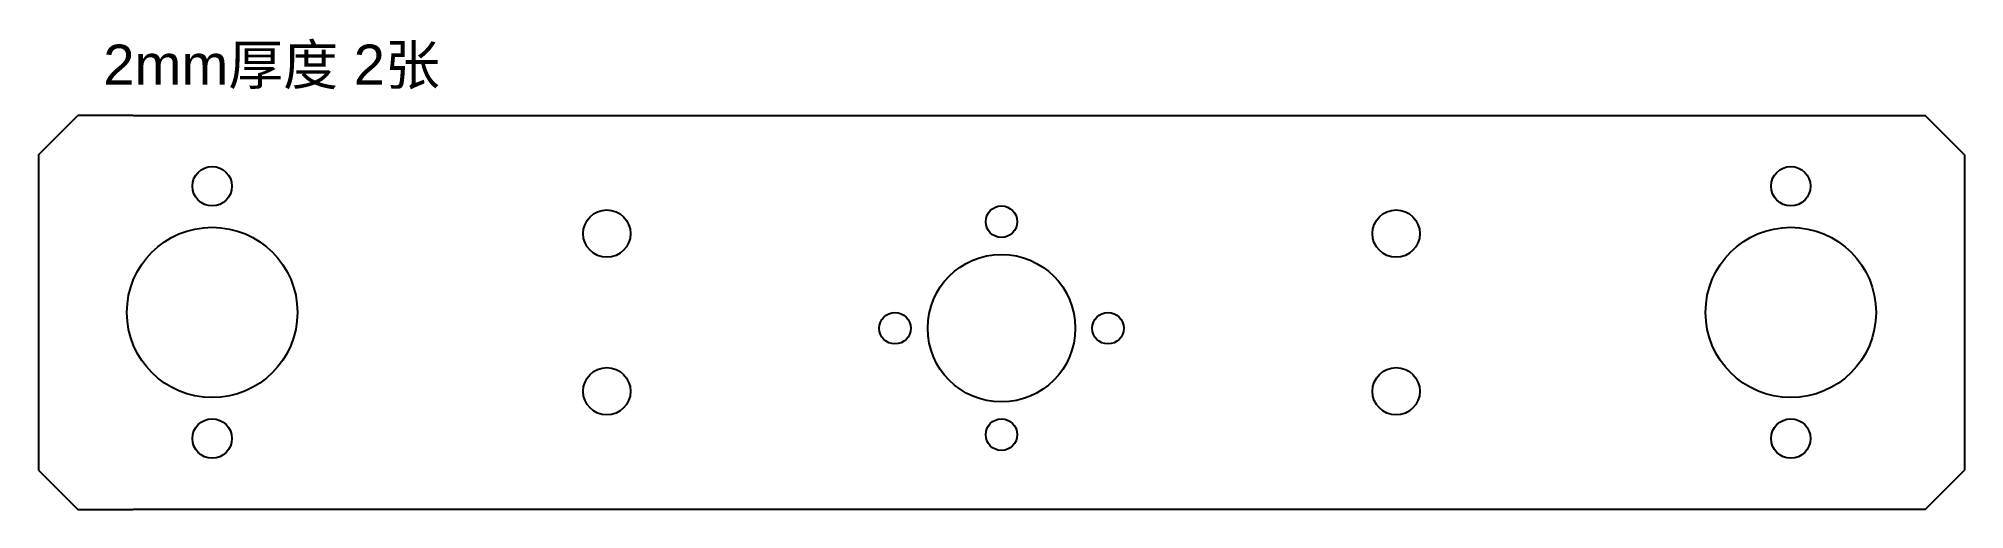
# Model space of a CAD drawing. Header units: millimetres. Extents: x 2259 to 2503, y 2065 to 2124.
import ezdxf

# ---------------------------------------------------------------- set-up
doc = ezdxf.new("R2010")
doc.units = ezdxf.units.MM
doc.styles.get("Standard").update_dxf_attribs({"font": 'arial.ttf'})

msp = doc.modelspace()

# ---------------------------------------------------------------- linework, layer by layer
for p, q in [((2259.09, 2109.56), (2264.09, 2114.56)), ((2271.09, 2114.56), (2264.09, 2114.56)), ((2271.09, 2114.56), (2381.09, 2114.56)), ((2381.09, 2114.56), (2491.09, 2114.56)), ((2491.09, 2114.56), (2498.09, 2114.56)), ((2503.09, 2109.56), (2498.09, 2114.56)), ((2259.09, 2109.56), (2259.09, 2069.56)), ((2503.09, 2109.56), (2503.09, 2069.56)), ((2259.09, 2069.56), (2264.09, 2064.56)), ((2498.09, 2064.56), (2503.09, 2069.56)), ((2264.09, 2064.56), (2271.09, 2064.56)), ((2491.09, 2064.56), (2271.09, 2064.56)), ((2498.09, 2064.56), (2491.09, 2064.56))]:
    msp.add_line(p, q)
for centre, radius in [((2281.09, 2105.56), 2.5), ((2481.09, 2105.56), 2.5), ((2331.09, 2099.56), 3), ((2381.09, 2101.06), 2), ((2431.09, 2099.56), 3), ((2281.09, 2089.56), 10.8), ((2481.09, 2089.56), 10.8), ((2381.09, 2087.56), 9.35), ((2367.59, 2087.56), 2), ((2394.59, 2087.56), 2), ((2331.09, 2079.56), 3), ((2431.09, 2079.56), 3), ((2281.09, 2073.56), 2.5), ((2381.09, 2074.06), 2), ((2481.09, 2073.56), 2.5)]:
    msp.add_circle(centre, radius)

# ---------------------------------------------------------------- texts
at = {"insert": (2267.3, 2123.53), "char_height": 5.0998, "attachment_point": 1}
msp.add_mtext_dynamic_manual_height_columns('2mm{\\fSimSun|b0|i0|c134|p2;厚度} 2{\\fSimSun|b0|i0|c134|p2;张}', width=64.97, gutter_width=25.5, heights=[0], dxfattribs=at)

doc.saveas('drawing.dxf')
